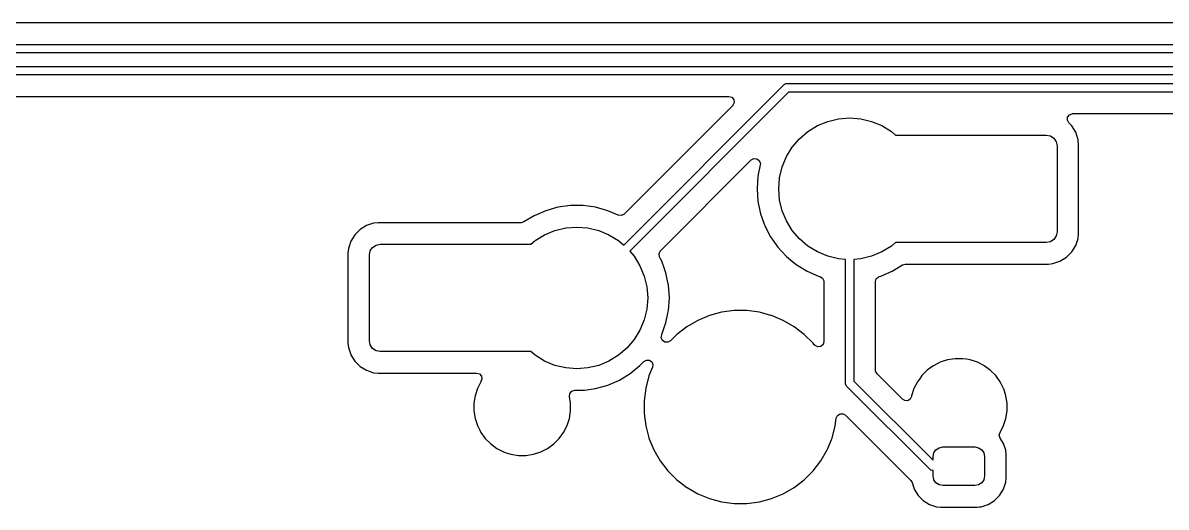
# Model space of a CAD drawing. Header units: millimetres. Extents: x 46 to 4458, y 59 to 1499.
# Drawn here: x 1691.8 to 1718.4, y 883.66 to 894.93 of the extents above; entities that cross this region are included whole.
import ezdxf

# ---------------------------------------------------------------- set-up
doc = ezdxf.new("R2010")
doc.units = ezdxf.units.MM
doc.layers.add('BLACK', color=7, linetype='Continuous')

msp = doc.modelspace()

# ---------------------------------------------------------------- linework, layer by layer
at = {"layer": 'BLACK', "linetype": 'Continuous'}
for p, q in [((1762.42145, 894.93044), (1662.297, 894.93044)), ((1662.19082, 894.42802), (1762.50812, 894.42994)), ((1762.4648, 894.23186), (1662.24959, 894.22994)), ((1676.14361, 893.91497), (1762.38686, 893.91689)), ((1762.34353, 893.71881), (1676.20185, 893.71689)), ((1705.77843, 889.75781), (1709.50616, 893.4876)), ((1709.50616, 893.4876), (1709.52131, 893.50003)), ((1709.52131, 893.50003), (1709.53187, 893.50441)), ((1709.53187, 893.50441), (1709.55736, 893.51497)), ((1709.55736, 893.51497), (1762.22117, 893.51689)), ((1678.26887, 893.21639), (1708.22777, 893.21639)), ((1709.6156, 893.31689), (1705.91844, 889.61769)), ((1708.22777, 893.21639), (1708.29481, 893.1967)), ((1708.29481, 893.1967), (1708.34057, 893.1439)), ((1708.35051, 893.07474), (1708.32149, 893.01118)), ((1708.34057, 893.1439), (1708.35051, 893.07474)), ((1762.17785, 893.31881), (1709.6156, 893.31689)), ((1708.31545, 893.00471), (1705.78908, 890.47833)), ((1708.32149, 893.01118), (1708.31545, 893.00471)), ((1716.14879, 892.79165), (1716.21425, 892.81607)), ((1716.21425, 892.81607), (1716.2231, 892.81639)), ((1716.2231, 892.81639), (1735.07381, 892.81639)), ((1710.06702, 892.40177), (1710.28779, 892.53705)), ((1710.28779, 892.53705), (1710.52699, 892.63613)), ((1710.52699, 892.63613), (1710.77875, 892.69657)), ((1710.77875, 892.69657), (1711.03687, 892.71689)), ((1711.03687, 892.71689), (1711.29499, 892.69657)), ((1711.29499, 892.69657), (1711.54675, 892.63613)), ((1711.54675, 892.63613), (1711.78595, 892.53705)), ((1711.78595, 892.53705), (1712.00672, 892.40177)), ((1716.10193, 892.66603), (1716.10692, 892.73572)), ((1716.13542, 892.60471), (1716.10193, 892.66603)), ((1716.10692, 892.73572), (1716.14879, 892.79165)), ((1716.20458, 892.53554), (1716.13542, 892.60471)), ((1716.29668, 892.38622), (1716.20458, 892.53554)), ((1709.87014, 892.23361), (1710.06702, 892.40177)), ((1712.00672, 892.40177), (1712.10609, 892.31689)), ((1712.10609, 892.31689), (1713.66187, 892.31689)), ((1713.66187, 892.31689), (1715.61187, 892.31689)), ((1715.61187, 892.31689), (1715.70754, 892.29786)), ((1715.70754, 892.29786), (1715.78865, 892.24366)), ((1716.34796, 892.23148), (1716.29668, 892.38622)), ((1709.56671, 891.81597), (1709.70199, 892.03673)), ((1709.70199, 892.03673), (1709.87014, 892.23361)), ((1715.78865, 892.24366), (1715.84284, 892.16256)), ((1715.84284, 892.16256), (1715.86187, 892.06689)), ((1715.86187, 892.06689), (1715.86187, 890.06689)), ((1716.35187, 892.21969), (1716.34796, 892.23148)), ((1716.35187, 892.21968), (1716.35187, 892.21969)), ((1716.35676, 892.17182), (1716.35187, 892.21968)), ((1716.36237, 892.1169), (1716.35676, 892.17182)), ((1716.36237, 890.01688), (1716.36237, 892.1169)), ((1706.63626, 889.62704), (1708.74737, 891.73816)), ((1708.74737, 891.73816), (1708.80869, 891.77164)), ((1708.80869, 891.77164), (1708.87838, 891.76665)), ((1708.87838, 891.76665), (1708.93432, 891.72478)), ((1709.46763, 891.57677), (1709.56671, 891.81597)), ((1708.95646, 891.62524), (1708.90142, 891.36039)), ((1708.93432, 891.72478), (1708.95873, 891.65932)), ((1708.95873, 891.65932), (1708.95646, 891.62524)), ((1709.40718, 891.325), (1709.46763, 891.57677)), ((1708.90142, 891.36039), (1708.88134, 891.06689)), ((1709.38687, 891.06689), (1709.40718, 891.325)), ((1708.88134, 891.06689), (1708.90142, 890.77338)), ((1709.40718, 890.80877), (1709.38687, 891.06689)), ((1704.53977, 890.67739), (1704.24831, 890.63733)), ((1704.83397, 890.67739), (1704.53977, 890.67739)), ((1704.53977, 890.67739), (1704.53977, 890.67739)), ((1704.94944, 890.66152), (1704.83397, 890.67739)), ((1704.83397, 890.67739), (1704.83397, 890.67739)), ((1708.90142, 890.77338), (1708.90142, 890.77337)), ((1708.90142, 890.77337), (1708.96127, 890.48534)), ((1709.46763, 890.55701), (1709.40718, 890.80877)), ((1703.69519, 890.44075), (1703.45624, 890.29544)), ((1703.96502, 890.55795), (1703.69519, 890.44075)), ((1703.69519, 890.44075), (1703.69519, 890.44075)), ((1704.24831, 890.63733), (1703.96502, 890.55795)), ((1704.24831, 890.63733), (1704.24831, 890.63733)), ((1705.12542, 890.63733), (1704.94944, 890.66152)), ((1705.12543, 890.63733), (1705.12542, 890.63733)), ((1705.40871, 890.55795), (1705.12543, 890.63733)), ((1705.12543, 890.63733), (1705.12543, 890.63733)), ((1705.652, 890.45228), (1705.40871, 890.55795)), ((1705.65806, 890.44983), (1705.652, 890.45228)), ((1705.72776, 890.44485), (1705.65806, 890.44983)), ((1705.78908, 890.47833), (1705.72776, 890.44485)), ((1708.96127, 890.48534), (1708.96128, 890.48533)), ((1708.96128, 890.48533), (1709.0598, 890.20813)), ((1709.56671, 890.3178), (1709.46763, 890.55701)), ((1699.79253, 890.2117), (1699.64321, 890.1196)), ((1699.79254, 890.2117), (1699.79253, 890.2117)), ((1699.95907, 890.26689), (1699.79254, 890.2117)), ((1700.06185, 890.27739), (1699.95907, 890.26689)), ((1699.95907, 890.26689), (1699.95907, 890.26689)), ((1700.06187, 890.27739), (1700.06185, 890.27739)), ((1703.39181, 890.27739), (1700.06187, 890.27739)), ((1703.45624, 890.29544), (1703.39181, 890.27739)), ((1704.17699, 890.09613), (1704.42875, 890.15657)), ((1704.42875, 890.15657), (1704.68687, 890.17689)), ((1704.68687, 890.17689), (1704.94499, 890.15657)), ((1704.94499, 890.15657), (1705.19675, 890.09613)), ((1709.0598, 890.20813), (1709.19515, 889.94691)), ((1709.70199, 890.09704), (1709.56671, 890.3178)), ((1699.51916, 889.99555), (1699.42706, 889.84622)), ((1699.64321, 890.1196), (1699.51916, 889.99555)), ((1703.71702, 889.86177), (1703.93779, 889.99705)), ((1703.93779, 889.99705), (1704.17699, 890.09613)), ((1705.19675, 890.09613), (1705.43595, 889.99705)), ((1705.43595, 889.99705), (1705.65672, 889.86177)), ((1709.19515, 889.94691), (1709.19515, 889.9469)), ((1709.19515, 889.9469), (1709.3648, 889.70656)), ((1709.87014, 889.90016), (1709.70199, 890.09704)), ((1710.06702, 889.73201), (1709.87014, 889.90016)), ((1715.78865, 889.89011), (1715.70754, 889.83592)), ((1715.84284, 889.97122), (1715.78865, 889.89011)), ((1715.86187, 890.06689), (1715.84284, 889.97122)), ((1716.29668, 889.74755), (1716.35187, 889.91409)), ((1716.35187, 889.91409), (1716.36237, 890.01688)), ((1699.37187, 889.67968), (1699.36137, 889.5769)), ((1699.42706, 889.84622), (1699.37187, 889.67968)), ((1699.37187, 889.67968), (1699.37187, 889.67968)), ((1699.37187, 889.67968), (1699.37187, 889.67968)), ((1699.42706, 889.84622), (1699.42706, 889.84622)), ((1699.86187, 889.52689), (1699.8809, 889.62256)), ((1699.8809, 889.62256), (1699.93509, 889.70366)), ((1699.93509, 889.70366), (1700.0162, 889.75786)), ((1700.0162, 889.75786), (1700.11187, 889.77689)), ((1700.11187, 889.77689), (1702.16187, 889.77689)), ((1702.16187, 889.77689), (1703.61764, 889.77689)), ((1703.61764, 889.77689), (1703.71702, 889.86177)), ((1705.65672, 889.86177), (1705.77843, 889.75781)), ((1705.91844, 889.61769), (1706.02175, 889.49673)), ((1706.60049, 889.5509), (1706.62632, 889.61582)), ((1706.62632, 889.61582), (1706.63626, 889.62704)), ((1709.3648, 889.70656), (1709.44955, 889.61582)), ((1709.44955, 889.61582), (1709.56415, 889.49312)), ((1710.28779, 889.59673), (1710.06702, 889.73201)), ((1712.00672, 889.73201), (1711.78595, 889.59673)), ((1712.10609, 889.81689), (1712.00672, 889.73201)), ((1713.56187, 889.81689), (1712.10609, 889.81689)), ((1715.61187, 889.81689), (1713.56187, 889.81689)), ((1715.70754, 889.83592), (1715.61187, 889.81689)), ((1716.20458, 889.59823), (1716.29668, 889.74755)), ((1699.36137, 889.5769), (1699.36137, 887.47689)), ((1699.86187, 887.52689), (1699.86187, 889.52689)), ((1706.02175, 889.49673), (1706.15703, 889.27597)), ((1706.61385, 889.48232), (1706.60049, 889.5509)), ((1706.63835, 889.43505), (1706.61385, 889.48232)), ((1706.66394, 889.38565), (1706.63835, 889.43505)), ((1706.71996, 889.22803), (1706.66394, 889.38565)), ((1709.56415, 889.49312), (1709.56561, 889.49155)), ((1709.56561, 889.49155), (1709.6676, 889.40858)), ((1709.6676, 889.40858), (1709.79382, 889.30589)), ((1710.52699, 889.49764), (1710.28779, 889.59673)), ((1710.77875, 889.4372), (1710.52699, 889.49764)), ((1710.93756, 889.4247), (1710.77875, 889.4372)), ((1710.93879, 886.52738), (1710.93756, 889.4247)), ((1711.29499, 889.4372), (1711.13565, 889.42466)), ((1711.13565, 889.42466), (1711.13685, 886.58567)), ((1711.54675, 889.49764), (1711.29499, 889.4372)), ((1711.78595, 889.59673), (1711.54675, 889.49764)), ((1715.76467, 889.32689), (1715.9312, 889.38207)), ((1715.9312, 889.38207), (1716.08053, 889.47418)), ((1716.08053, 889.47418), (1716.20458, 889.59823)), ((1706.15703, 889.27597), (1706.25611, 889.03677)), ((1706.76246, 889.10845), (1706.71996, 889.22803)), ((1706.76246, 889.10843), (1706.76246, 889.10845)), ((1706.80121, 888.92195), (1706.76246, 889.10843)), ((1709.79382, 889.30589), (1709.79382, 889.30589)), ((1709.79382, 889.30589), (1709.79382, 889.30589)), ((1709.79382, 889.30589), (1710.04519, 889.15303)), ((1710.04519, 889.15303), (1710.04519, 889.15303)), ((1710.04519, 889.15303), (1710.31503, 889.03582)), ((1711.75871, 889.03582), (1712.02854, 889.15302)), ((1712.02854, 889.15302), (1712.02855, 889.15303)), ((1712.02855, 889.15303), (1712.2675, 889.29834)), ((1712.02855, 889.15303), (1712.02855, 889.15303)), ((1712.2675, 889.29834), (1712.33193, 889.31639)), ((1712.33193, 889.31639), (1713.51185, 889.31639)), ((1713.51185, 889.31639), (1713.51186, 889.31639)), ((1713.51186, 889.31639), (1715.66188, 889.31639)), ((1715.66188, 889.31639), (1715.76467, 889.32689)), ((1706.25611, 889.03677), (1706.31656, 888.785)), ((1706.82232, 888.8204), (1706.80121, 888.92195)), ((1706.84239, 888.52689), (1706.82232, 888.8204)), ((1710.31503, 889.03582), (1710.34239, 889.02815)), ((1710.34239, 889.02815), (1710.34273, 889.02806)), ((1710.34273, 889.02806), (1710.34582, 889.02719)), ((1710.34582, 889.02719), (1710.40507, 888.99015)), ((1710.40507, 888.99015), (1710.43488, 888.92696)), ((1710.43488, 888.92696), (1710.43637, 888.90779)), ((1710.43637, 888.90779), (1710.43637, 887.51141)), ((1711.63737, 888.90779), (1711.65705, 888.97483)), ((1711.63737, 886.84698), (1711.63737, 888.90779)), ((1711.65705, 888.97483), (1711.70986, 889.02058)), ((1711.70986, 889.02058), (1711.72792, 889.02719)), ((1711.72792, 889.02719), (1711.73101, 889.02806)), ((1711.73101, 889.02806), (1711.75871, 889.03582)), ((1711.75871, 889.03582), (1711.75871, 889.03582)), ((1706.31656, 888.785), (1706.33687, 888.52689)), ((1706.33687, 888.52689), (1706.31656, 888.26877)), ((1706.82232, 888.23338), (1706.84239, 888.52689)), ((1706.25611, 888.01701), (1706.15703, 887.7778)), ((1706.31656, 888.26877), (1706.25611, 888.01701)), ((1706.76246, 887.94534), (1706.80916, 888.17006)), ((1706.80916, 888.17006), (1706.82232, 888.23338)), ((1707.77387, 888.11674), (1707.50207, 888.00415)), ((1708.05807, 888.19289), (1707.77387, 888.11674)), ((1708.34975, 888.23129), (1708.05807, 888.19289)), ((1708.34976, 888.23129), (1708.34975, 888.23129)), ((1708.64398, 888.23129), (1708.34976, 888.23129)), ((1708.34976, 888.23129), (1708.34976, 888.23129)), ((1708.64399, 888.23129), (1708.64398, 888.23129)), ((1708.64398, 888.23129), (1708.64398, 888.23129)), ((1708.93567, 888.19289), (1708.64399, 888.23129)), ((1709.20538, 888.12062), (1708.93567, 888.19289)), ((1708.93567, 888.19289), (1708.93567, 888.19289)), ((1708.93567, 888.19289), (1708.93567, 888.19289)), ((1709.21986, 888.11674), (1709.20538, 888.12062)), ((1709.49166, 888.00415), (1709.21986, 888.11674)), ((1706.15703, 887.7778), (1706.02175, 887.55704)), ((1706.66648, 887.67526), (1706.72346, 887.83561)), ((1706.72346, 887.83561), (1706.76246, 887.94533)), ((1706.76246, 887.94533), (1706.76246, 887.94534)), ((1706.76246, 887.94534), (1706.76246, 887.94534)), ((1707.24726, 887.85704), (1707.01386, 887.67794)), ((1707.24728, 887.85705), (1707.24726, 887.85704)), ((1707.50206, 888.00415), (1707.24728, 887.85705)), ((1707.50207, 888.00415), (1707.50206, 888.00415)), ((1709.49168, 888.00415), (1709.49166, 888.00415)), ((1709.74646, 887.85705), (1709.49168, 888.00415)), ((1709.74647, 887.85704), (1709.74646, 887.85705)), ((1709.74646, 887.85705), (1709.74646, 887.85705)), ((1709.97988, 887.67794), (1709.74647, 887.85704)), ((1709.74647, 887.85704), (1709.74647, 887.85704)), ((1709.74647, 887.85704), (1709.74647, 887.85704)), ((1699.8809, 887.43122), (1699.86187, 887.52689)), ((1706.02175, 887.55704), (1705.8536, 887.36016)), ((1706.65276, 887.60704), (1706.66271, 887.66529)), ((1706.67718, 887.54158), (1706.65276, 887.60704)), ((1706.66271, 887.66529), (1706.66394, 887.66811)), ((1706.66394, 887.66812), (1706.66648, 887.67526)), ((1706.66394, 887.66811), (1706.66394, 887.66812)), ((1706.73311, 887.49971), (1706.67718, 887.54158)), ((1706.8028, 887.49472), (1706.73311, 887.49971)), ((1706.86413, 887.52821), (1706.8028, 887.49472)), ((1707.01386, 887.67794), (1706.86413, 887.52821)), ((1709.97989, 887.67793), (1709.97988, 887.67794)), ((1710.18791, 887.4699), (1709.97989, 887.67793)), ((1710.43637, 887.51141), (1710.41668, 887.44437)), ((1699.36137, 887.47689), (1699.36137, 887.47687)), ((1699.36137, 887.47687), (1699.37187, 887.37409)), ((1699.37187, 887.37409), (1699.37187, 887.37409)), ((1699.37187, 887.37409), (1699.42705, 887.20756)), ((1699.93509, 887.35011), (1699.8809, 887.43122)), ((1700.0162, 887.29592), (1699.93509, 887.35011)), ((1700.11187, 887.27689), (1700.0162, 887.29592)), ((1702.03687, 887.27689), (1700.11187, 887.27689)), ((1703.61764, 887.27689), (1702.03687, 887.27689)), ((1703.71702, 887.19201), (1703.61764, 887.27689)), ((1705.8536, 887.36016), (1705.65672, 887.19201)), ((1710.18792, 887.46989), (1710.18791, 887.4699)), ((1710.21399, 887.43592), (1710.18792, 887.46989)), ((1710.23117, 887.41769), (1710.21399, 887.43592)), ((1710.29472, 887.38867), (1710.23117, 887.41769)), ((1710.36388, 887.39861), (1710.29472, 887.38867)), ((1710.41668, 887.44437), (1710.36388, 887.39861)), ((1699.42705, 887.20756), (1699.42706, 887.20755)), ((1699.42706, 887.20755), (1699.4387, 887.18868)), ((1699.4387, 887.18868), (1699.51916, 887.05823)), ((1699.51916, 887.05823), (1699.64321, 886.93418)), ((1703.93779, 887.05673), (1703.71702, 887.19201)), ((1704.17699, 886.95764), (1703.93779, 887.05673)), ((1704.42875, 886.8972), (1704.17699, 886.95764)), ((1705.19675, 886.95764), (1704.94499, 886.8972)), ((1705.43595, 887.05673), (1705.19675, 886.95764)), ((1705.65672, 887.19201), (1705.43595, 887.05673)), ((1705.92992, 886.76589), (1706.15813, 886.95155)), ((1706.15813, 886.95155), (1706.24636, 887.04602)), ((1706.24636, 887.04602), (1706.3065, 887.08158)), ((1706.3065, 887.08158), (1706.37632, 887.07898)), ((1706.37632, 887.07898), (1706.43365, 887.03904)), ((1706.43365, 887.03904), (1706.46029, 886.97445)), ((1706.46029, 886.97445), (1706.45154, 886.91393)), ((1712.98698, 886.9495), (1712.92663, 886.90566)), ((1713.14483, 887.02993), (1712.98698, 886.9495)), ((1713.31331, 887.08467), (1713.14483, 887.02993)), ((1713.14483, 887.02993), (1713.14483, 887.02993)), ((1713.42996, 887.10315), (1713.31331, 887.08467)), ((1713.48829, 887.11239), (1713.42996, 887.10315)), ((1713.66545, 887.11239), (1713.48829, 887.11239)), ((1713.75294, 887.09853), (1713.66545, 887.11239)), ((1713.84043, 887.08467), (1713.75294, 887.09853)), ((1714.00891, 887.02993), (1713.84043, 887.08467)), ((1714.15695, 886.9545), (1714.00891, 887.02993)), ((1714.00891, 887.02993), (1714.00891, 887.02993)), ((1714.16676, 886.9495), (1714.15695, 886.9545)), ((1714.31008, 886.84537), (1714.16676, 886.9495)), ((1699.64321, 886.93418), (1699.79254, 886.84207)), ((1699.79254, 886.84207), (1699.95907, 886.78689)), ((1699.95907, 886.78689), (1700.06186, 886.77639)), ((1700.06186, 886.77639), (1701.98899, 886.77639)), ((1701.98899, 886.77639), (1701.989, 886.77639)), ((1701.989, 886.77639), (1702.35592, 886.77639)), ((1702.35592, 886.77639), (1702.42296, 886.7567)), ((1702.42296, 886.7567), (1702.46871, 886.7039)), ((1702.46871, 886.7039), (1702.47865, 886.63474)), ((1704.68687, 886.87689), (1704.42875, 886.8972)), ((1704.94499, 886.8972), (1704.68687, 886.87689)), ((1705.67855, 886.61303), (1705.92992, 886.76589)), ((1706.36702, 886.70988), (1706.29087, 886.42568)), ((1706.45154, 886.91393), (1706.36702, 886.70988)), ((1711.6402, 886.82063), (1711.63737, 886.84698)), ((1711.67369, 886.7593), (1711.6402, 886.82063)), ((1712.26645, 886.16654), (1711.67369, 886.7593)), ((1712.71839, 886.7201), (1712.67367, 886.65855)), ((1712.84365, 886.84537), (1712.71839, 886.7201)), ((1712.71839, 886.7201), (1712.71839, 886.7201)), ((1712.71839, 886.7201), (1712.71839, 886.7201)), ((1712.84366, 886.84537), (1712.84365, 886.84537)), ((1712.84365, 886.84537), (1712.84365, 886.84537)), ((1712.92663, 886.90566), (1712.84366, 886.84537)), ((1714.43535, 886.7201), (1714.31008, 886.84537)), ((1714.53948, 886.57678), (1714.43535, 886.7201)), ((1702.37383, 886.41893), (1702.31908, 886.25044)), ((1702.45426, 886.57678), (1702.37383, 886.41893)), ((1702.37383, 886.41893), (1702.37383, 886.41893)), ((1702.45624, 886.57951), (1702.45426, 886.57678)), ((1702.47865, 886.63474), (1702.45624, 886.57951)), ((1704.86539, 886.38071), (1705.12542, 886.41645)), ((1705.12542, 886.41645), (1705.40871, 886.49582)), ((1705.40871, 886.49582), (1705.67855, 886.61303)), ((1706.29087, 886.42568), (1706.25247, 886.134)), ((1710.95372, 886.49133), (1710.93879, 886.52738)), ((1710.96616, 886.47618), (1710.95372, 886.49133)), ((1712.92131, 884.52374), (1710.96616, 886.47618)), ((1711.13685, 886.58567), (1712.97687, 884.74821)), ((1712.53383, 886.41893), (1712.47908, 886.25045)), ((1712.61426, 886.57678), (1712.53383, 886.41893)), ((1712.53383, 886.41893), (1712.53383, 886.41893)), ((1712.67367, 886.65855), (1712.61426, 886.57678)), ((1714.57239, 886.51219), (1714.53948, 886.57678)), ((1714.61991, 886.41893), (1714.57239, 886.51219)), ((1714.62275, 886.41019), (1714.61991, 886.41893)), ((1714.61991, 886.41893), (1714.61991, 886.41893)), ((1702.31908, 886.25044), (1702.29137, 886.07547)), ((1704.51742, 886.23299), (1704.52637, 886.30228)), ((1704.54237, 886.07547), (1704.51742, 886.23299)), ((1704.52637, 886.30228), (1704.57137, 886.35573)), ((1704.57137, 886.35573), (1704.63812, 886.37637)), ((1704.63812, 886.37637), (1704.63989, 886.37639)), ((1704.63989, 886.37639), (1704.83397, 886.37639)), ((1704.83397, 886.37639), (1704.86539, 886.38071)), ((1712.3175, 886.13575), (1712.26645, 886.16654)), ((1712.44668, 886.17168), (1712.38736, 886.13475)), ((1712.47661, 886.23482), (1712.44668, 886.17168)), ((1712.47908, 886.25045), (1712.47661, 886.23482)), ((1714.67466, 886.25044), (1714.62275, 886.41019)), ((1714.70237, 886.07547), (1714.67466, 886.25044)), ((1702.29137, 886.07547), (1702.29137, 885.89831)), ((1702.29137, 885.89831), (1702.31908, 885.72333)), ((1704.51466, 885.72333), (1704.54237, 885.89831)), ((1704.54237, 885.89831), (1704.54237, 886.07547)), ((1706.25247, 886.134), (1706.25247, 886.13399)), ((1706.25247, 886.13399), (1706.25247, 885.83979)), ((1712.38736, 886.13475), (1712.3175, 886.13575)), ((1714.67466, 885.72333), (1714.70237, 885.89831)), ((1714.70237, 885.89831), (1714.70237, 886.07547)), ((1702.31908, 885.72333), (1702.37383, 885.55485)), ((1704.45991, 885.55485), (1704.51466, 885.72333)), ((1706.25247, 885.83979), (1706.25247, 885.83977)), ((1706.25247, 885.83977), (1706.29058, 885.55029)), ((1710.70287, 885.54809), (1710.7263, 885.7261)), ((1710.7263, 885.7261), (1710.75457, 885.79)), ((1710.75457, 885.79), (1710.81289, 885.82847)), ((1710.81289, 885.82847), (1710.88276, 885.8293)), ((1710.88276, 885.8293), (1710.93692, 885.7976)), ((1710.93692, 885.7976), (1712.45889, 884.27563)), ((1714.61991, 885.55485), (1714.67466, 885.72333)), ((1702.37383, 885.55485), (1702.37383, 885.55485)), ((1702.37383, 885.55485), (1702.42813, 885.44828)), ((1702.42813, 885.44828), (1702.45426, 885.397)), ((1702.45426, 885.397), (1702.55839, 885.25367)), ((1704.27535, 885.25367), (1704.37948, 885.397)), ((1704.37948, 885.397), (1704.45991, 885.55485)), ((1706.29058, 885.55029), (1706.29087, 885.54809)), ((1706.29087, 885.54809), (1706.36489, 885.27184)), ((1710.62672, 885.2639), (1710.70287, 885.54809)), ((1714.51932, 885.33138), (1714.53757, 885.39388)), ((1714.53757, 885.39388), (1714.53947, 885.39698)), ((1714.53947, 885.39698), (1714.53948, 885.397)), ((1714.53948, 885.397), (1714.61991, 885.55485)), ((1702.55839, 885.25367), (1702.68366, 885.1284)), ((1702.68366, 885.1284), (1702.82698, 885.02427)), ((1704.00676, 885.02427), (1704.15008, 885.1284)), ((1704.15008, 885.1284), (1704.27535, 885.25367)), ((1706.36489, 885.27184), (1706.36702, 885.26389)), ((1706.36702, 885.26389), (1706.4796, 884.99209)), ((1710.52627, 885.02139), (1710.6119, 885.22812)), ((1710.6119, 885.22812), (1710.62672, 885.2639)), ((1714.53776, 885.26399), (1714.51932, 885.33138)), ((1714.61387, 885.14059), (1714.53776, 885.26399)), ((1714.61387, 885.14058), (1714.61387, 885.14059)), ((1714.61387, 885.14059), (1714.61387, 885.14059)), ((1714.66722, 884.9796), (1714.61387, 885.14058)), ((1702.82698, 885.02427), (1702.89015, 884.99208)), ((1702.89015, 884.99208), (1702.98483, 884.94385)), ((1702.98483, 884.94385), (1702.98483, 884.94384)), ((1702.98483, 884.94384), (1703.04566, 884.92408)), ((1703.04566, 884.92408), (1703.15331, 884.8891)), ((1703.15331, 884.8891), (1703.32829, 884.86139)), ((1703.32829, 884.86139), (1703.32829, 884.86139)), ((1703.32829, 884.86139), (1703.50545, 884.86139)), ((1703.50545, 884.86139), (1703.68042, 884.8891)), ((1703.50545, 884.86139), (1703.50545, 884.86139)), ((1703.68042, 884.8891), (1703.84891, 884.94385)), ((1703.84891, 884.94385), (1704.00676, 885.02427)), ((1706.4796, 884.99209), (1706.47961, 884.99208)), ((1706.47961, 884.99208), (1706.62671, 884.7373)), ((1710.36702, 884.73729), (1710.51413, 884.99208)), ((1710.51413, 884.99208), (1710.52627, 885.02139)), ((1712.97687, 884.83189), (1712.994, 884.91799)), ((1712.97687, 884.74821), (1712.97687, 884.83189)), ((1712.994, 884.91799), (1713.04277, 884.99099)), ((1713.04277, 884.99099), (1713.11577, 885.03976)), ((1713.11577, 885.03976), (1713.20187, 885.05689)), ((1713.20187, 885.05689), (1713.95187, 885.05689)), ((1713.95187, 885.05689), (1714.03797, 885.03976)), ((1714.03797, 885.03976), (1714.11097, 884.99099)), ((1714.11097, 884.99099), (1714.15974, 884.91799)), ((1714.15974, 884.91799), (1714.17687, 884.83189)), ((1714.17687, 884.83189), (1714.17687, 884.38189)), ((1714.67737, 884.88023), (1714.66722, 884.9796)), ((1714.67737, 884.33354), (1714.67737, 884.88023)), ((1706.62671, 884.7373), (1706.62672, 884.73728)), ((1706.62672, 884.73728), (1706.80582, 884.50388)), ((1710.18792, 884.50388), (1710.36702, 884.73729)), ((1706.80582, 884.50388), (1706.80582, 884.50387)), ((1706.80582, 884.50387), (1707.01385, 884.29584)), ((1707.01385, 884.29584), (1707.01386, 884.29584)), ((1707.01386, 884.29584), (1707.11023, 884.22189)), ((1709.74647, 884.11673), (1709.97988, 884.29584)), ((1709.97988, 884.29584), (1710.18792, 884.50388)), ((1712.92883, 884.52063), (1712.92131, 884.52374)), ((1712.95736, 884.50881), (1712.92883, 884.52063)), ((1712.97687, 884.50689), (1712.95736, 884.50881)), ((1712.97687, 884.38189), (1712.97687, 884.50689)), ((1712.994, 884.29578), (1712.97687, 884.38189)), ((1713.04277, 884.22279), (1712.994, 884.29578)), ((1714.15974, 884.29578), (1714.11097, 884.22279)), ((1714.17687, 884.38189), (1714.15974, 884.29578)), ((1714.66722, 884.23418), (1714.67737, 884.33354)), ((1707.11023, 884.22189), (1707.24727, 884.11673)), ((1707.24727, 884.11673), (1707.25445, 884.11259)), ((1707.25445, 884.11259), (1707.50206, 883.96963)), ((1709.49167, 883.96963), (1709.74647, 884.11673)), ((1712.45889, 884.27563), (1712.48891, 884.22696)), ((1712.48891, 884.22696), (1712.52139, 884.12894)), ((1712.52139, 884.12894), (1712.53987, 884.07319)), ((1712.53987, 884.07319), (1712.53987, 884.07318)), ((1712.53987, 884.07318), (1712.6289, 883.92885)), ((1713.11577, 884.17401), (1713.04277, 884.22279)), ((1713.20187, 884.15689), (1713.11577, 884.17401)), ((1713.95187, 884.15689), (1713.20187, 884.15689)), ((1714.03797, 884.17401), (1713.95187, 884.15689)), ((1714.11097, 884.22279), (1714.03797, 884.17401)), ((1714.52484, 883.92884), (1714.61387, 884.07319)), ((1714.61387, 884.07319), (1714.66722, 884.23418)), ((1707.50206, 883.96963), (1707.50207, 883.96962)), ((1707.50207, 883.96962), (1707.77387, 883.85704)), ((1707.77387, 883.85704), (1707.77388, 883.85704)), ((1707.77388, 883.85704), (1707.77388, 883.85704)), ((1707.77388, 883.85704), (1708.05807, 883.78089)), ((1708.05807, 883.78089), (1708.34976, 883.74249)), ((1708.64398, 883.74249), (1708.93567, 883.78089)), ((1708.93567, 883.78089), (1709.21986, 883.85704)), ((1709.21986, 883.85704), (1709.37584, 883.92165)), ((1709.37584, 883.92165), (1709.49166, 883.96962)), ((1709.49166, 883.96962), (1709.49167, 883.96962)), ((1709.49167, 883.96962), (1709.49167, 883.96963)), ((1712.6289, 883.92885), (1712.6289, 883.92884)), ((1712.6289, 883.92884), (1712.74882, 883.80892)), ((1712.74882, 883.80892), (1712.74883, 883.80892)), ((1712.74883, 883.80892), (1712.89316, 883.71989)), ((1714.26057, 883.71988), (1714.40491, 883.80892)), ((1714.40491, 883.80892), (1714.52484, 883.92884)), ((1708.34976, 883.74249), (1708.34977, 883.74249)), ((1708.34977, 883.74249), (1708.64397, 883.74249)), ((1708.64397, 883.74249), (1708.64398, 883.74249)), ((1712.89316, 883.71989), (1712.89317, 883.71989)), ((1712.89317, 883.71989), (1712.89317, 883.71988)), ((1712.89317, 883.71988), (1713.05416, 883.66654)), ((1713.05416, 883.66654), (1713.15352, 883.65639)), ((1713.15352, 883.65639), (1714.00021, 883.65639)), ((1714.00021, 883.65639), (1714.00022, 883.65639)), ((1714.00022, 883.65639), (1714.05463, 883.66195)), ((1714.00022, 883.65639), (1714.00022, 883.65639)), ((1714.05463, 883.66195), (1714.09958, 883.66654)), ((1714.09958, 883.66654), (1714.26057, 883.71988))]:
    msp.add_line(p, q, dxfattribs=at)

doc.saveas('drawing.dxf')
